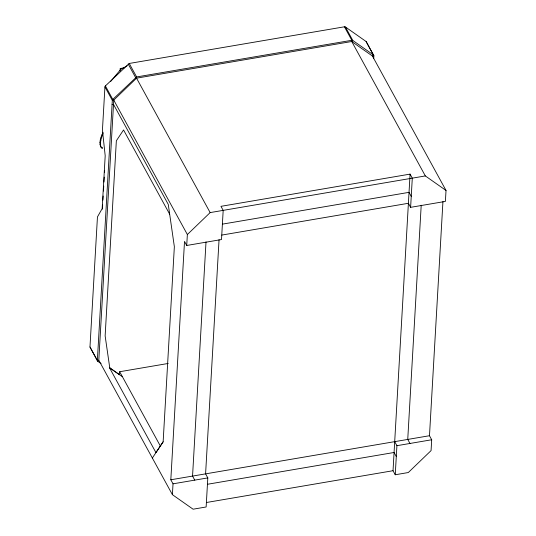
<?xml version="1.0" encoding="UTF-8"?>
<svg xmlns="http://www.w3.org/2000/svg" width="536" height="536" viewBox="0 0 536 536"><rect width="100%" height="100%" fill="white"/><g stroke="black" fill="none" stroke-linecap="round" stroke-linejoin="round"><path stroke-width="0.8" d="M101.07 363.616L97.733 361.271L89.974 347L97.451 216.926L102.155 208.645L105.197 155.762L102.436 130.215L104.929 86.859L105.398 85.928L129.23 63.462L344.427 26.8L345.432 26.981L366.115 41.513L373.88 55.791L373.733 58.29M102.41 209.141L102.651 205.033M102.932 200.102L103.167 195.995M103.448 191.071L103.736 186.139M103.971 182.032L104.252 177.108M104.54 172.177L104.634 170.535M345.432 26.981L352.815 40.468L351.737 41.507L136.546 78.162L113.759 100.098L98.805 360.239L172.404 494.668L193.094 509.2L206.139 506.976L207.807 477.904L205.59 473.858L219.056 239.666M120.091 71.02L120.238 68.521L124.359 67.817M168.204 363.462L119.669 371.729L119.495 374.771L109.485 367.736M221.763 235.083L408.405 203.285L410.616 207.332L445.396 201.409L446.026 190.468L425.336 175.935L210.145 212.591L136.546 78.162L136.613 76.95L129.23 63.462M152.351 458.032L163.138 441.805L174.354 246.701L168.271 204.417L113.511 104.399L112.064 104.647M172.404 494.668L173.028 483.827L170.816 479.78L184.511 241.428L186.729 245.468L221.509 239.545L223.184 210.373L220.973 206.327L410.08 174.113L412.298 178.153L410.616 207.332M186.729 245.468L187.359 234.534L113.759 100.098L112.788 99.415L105.398 85.928M206.012 241.89L192.551 476.082L194.762 480.129M425.336 175.935L351.737 41.507L351.81 40.287L344.427 26.8M442.944 201.529L429.483 435.721L431.694 439.761L431.071 450.602L408.291 472.538L395.246 474.762L393.029 470.715L410.08 174.113M395.246 474.762L396.915 445.691L394.704 441.644M421.209 205.228L407.742 439.42L409.96 443.466M102.135 147.547L102.671 148.231L101.619 147.936C97.981 143.367 101.116 136.915 103.066 132.225M100.4 146.281L100.869 146.918C99.663 142.382 101.304 137.625 103.093 133.464M163.138 441.805L155.942 452.618L109.84 368.413L105.136 335.871L116.352 140.767L123.548 129.953L169.651 214.159M110.63 81.519L120.727 69.419L127.052 65.861M187.359 234.534L210.145 212.591M113.759 100.098L112.312 100.346L104.929 86.859M222.386 224.142L409.035 192.344L411.246 196.39M170.816 479.78L429.483 435.721M173.028 483.827L207.807 477.904M396.915 445.691L431.694 439.761M207.439 484.276L394.081 452.485L396.292 456.531M206.387 502.513L393.029 470.715M102.021 134.469L102.55 134.616M101.036 137.236L101.532 137.491M351.737 41.507L372.426 56.032L446.026 190.468M136.546 78.162L135.568 77.479L128.184 63.992M109.779 367.83L122.376 376.674M100.346 139.976L100.815 140.352M99.998 142.509L100.453 142.985M100.018 144.66L100.473 145.222M101.123 147.266L101.619 147.936M120.238 68.521L120.727 69.419M119.669 371.729L160.539 446.381M89.974 347L97.733 361.271L98.805 360.239L97.358 360.487L112.312 100.346L112.788 99.415L136.613 76.95L351.81 40.287L352.815 40.468L373.505 55L372.426 56.032L373.88 55.791L366.115 41.513"/></g></svg>
